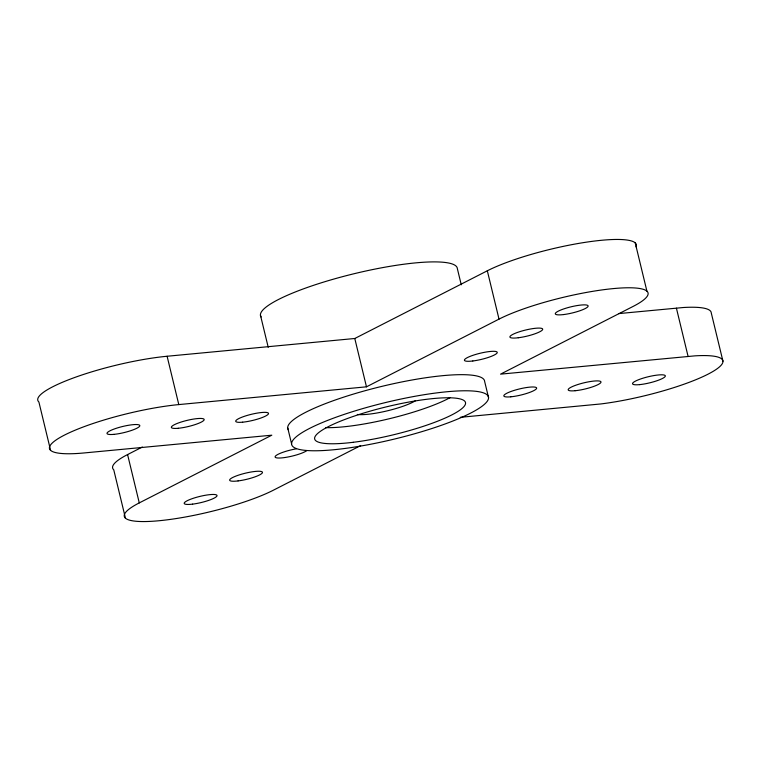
<?xml version="1.0" encoding="UTF-8"?>
<svg xmlns="http://www.w3.org/2000/svg" width="761" height="761" viewBox="0 0 761 761"><rect width="100%" height="100%" fill="white"/><g stroke="black" fill="none" stroke-linecap="round" stroke-linejoin="round"><path stroke-width="1.14" d="M125.441 518.136L113.75 469.813A84.338 15.658 -13.6 0 1 127.582 454.564L142.307 447.04M50.587 450.35L38.897 402.017A84.338 15.658 -13.6 0 1 75.957 377.037A84.338 15.658 -13.6 0 1 167.106 356.253L354.788 338.493L487.325 270.783A84.338 15.658 -13.6 0 1 582.736 242.73A84.338 15.658 -13.6 0 1 636.072 246.859M127.582 454.564L139.273 502.897L271.81 435.187L84.129 452.947A84.338 15.658 -13.6 0 1 64.428 435.111A84.338 15.658 -13.6 0 1 178.797 404.586L366.479 386.826L499.016 319.116A84.338 15.658 -13.6 0 1 613.385 288.59A84.338 15.658 -13.6 0 1 633.085 306.436L500.548 374.146L694.983 355.853A84.338 15.658 -13.6 0 1 707.93 374.222A84.338 15.658 -13.6 0 1 600.829 403.948L460.272 417.323M360.647 445.613L273.342 490.217A84.338 15.658 -13.6 0 1 158.973 520.743A84.338 15.658 -13.6 0 1 139.273 502.897M618.617 313.608L683.283 307.52A84.338 15.658 -13.6 0 1 711.259 312.895L722.95 361.218M676.415 308.167L688.106 356.5M635.226 242.864L646.917 291.187M487.325 270.783L499.016 319.116M461.261 284.795L457.361 268.681A101.213 18.787 -13.6 0 0 352.419 274.131A101.213 18.787 -13.6 0 0 261.109 316.966M488.543 397.565A101.213 18.787 -13.6 0 0 339.701 415.925A101.213 18.787 -13.6 0 0 341.993 448.838A101.213 18.787 -13.6 0 0 488.543 397.565L484.643 381.451A101.213 18.787 -13.6 0 0 379.701 386.902A101.213 18.787 -13.6 0 0 288.39 429.737M354.788 338.493L366.479 386.826M260.433 315.111L268.233 347.33M287.715 427.882L291.615 443.986M167.106 356.253L178.797 404.586M450.036 397.68A77.593 14.411 -13.6 0 1 325.708 427.625M415.23 400.885A33.741 6.259 -13.6 0 1 386.398 411.054A33.741 6.259 -13.6 0 1 357.337 414.46M306.588 450.778A16.866 3.13 -13.6 0 1 285.565 457.418A16.866 3.13 -13.6 0 1 276.015 455.582A16.866 3.13 -13.6 0 1 296.371 448.819M353.218 442.293A77.593 14.411 -13.6 0 0 465.561 402.978A77.593 14.411 -13.6 0 0 351.449 417.057A77.593 14.411 -13.6 0 0 353.218 442.293M113.95 434.36A16.866 3.13 -13.6 0 0 139.758 426.008A16.866 3.13 -13.6 0 0 116.538 428.205A16.866 3.13 -13.6 0 0 113.95 434.36M178.302 428.272A16.866 3.13 -13.6 0 0 204.11 419.92A16.866 3.13 -13.6 0 0 180.89 422.117A16.866 3.13 -13.6 0 0 178.302 428.272M242.654 422.184A16.866 3.13 -13.6 0 0 268.462 413.832A16.866 3.13 -13.6 0 0 245.242 416.029A16.866 3.13 -13.6 0 0 242.654 422.184M563.72 314.55A16.866 3.13 -13.6 0 0 588.139 306.008A16.866 3.13 -13.6 0 0 563.33 309.061A16.866 3.13 -13.6 0 0 563.72 314.55M518.279 337.76A16.866 3.13 -13.6 0 0 542.698 329.218A16.866 3.13 -13.6 0 0 517.889 332.281A16.866 3.13 -13.6 0 0 518.279 337.76M472.838 360.98A16.866 3.13 -13.6 0 0 497.256 352.429A16.866 3.13 -13.6 0 0 472.448 355.492A16.866 3.13 -13.6 0 0 472.838 360.98M192.609 504.134A16.866 3.13 -13.6 0 0 217.037 495.592A16.866 3.13 -13.6 0 0 192.229 498.645A16.866 3.13 -13.6 0 0 192.609 504.134M238.05 480.923A16.866 3.13 -13.6 0 0 262.478 472.372A16.866 3.13 -13.6 0 0 237.67 475.435A16.866 3.13 -13.6 0 0 238.05 480.923M510.774 396.814A16.866 3.13 -13.6 0 0 536.581 388.462A16.866 3.13 -13.6 0 0 513.361 390.659A16.866 3.13 -13.6 0 0 510.774 396.814M575.126 390.726A16.866 3.13 -13.6 0 0 600.933 382.374A16.866 3.13 -13.6 0 0 577.713 384.571A16.866 3.13 -13.6 0 0 575.126 390.726M639.478 384.638A16.866 3.13 -13.6 0 0 665.285 376.286A16.866 3.13 -13.6 0 0 642.065 378.483A16.866 3.13 -13.6 0 0 639.478 384.638"/></g></svg>
